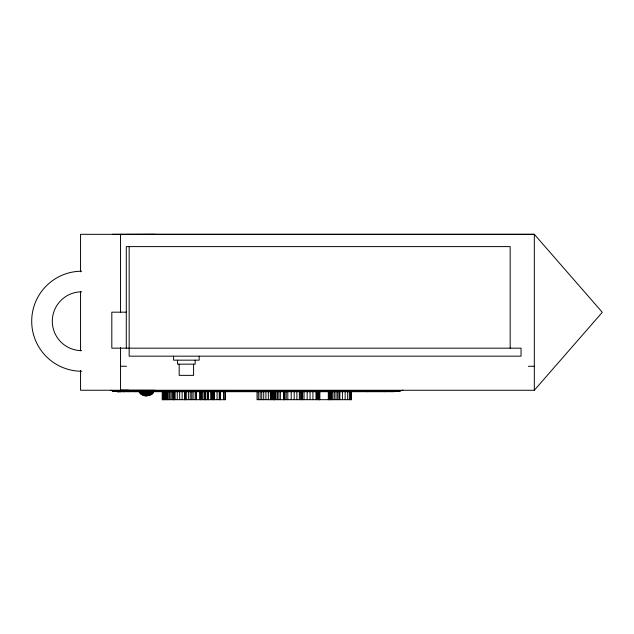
<?xml version="1.0" encoding="UTF-8"?>
<svg xmlns="http://www.w3.org/2000/svg" width="634" height="634" viewBox="0 0 634 634"><rect width="100%" height="100%" fill="white"/><g stroke="black" fill="none" stroke-linecap="round" stroke-linejoin="round"><path stroke-width="0.95" d="M128.583 390.275L120.547 390.251L120.547 347.567M80.558 370.51L80.558 390.251L534.319 390.275L534.319 234.318L80.558 234.318L80.558 271.82M214.213 391.685L214.316 391.012M149.109 392.367C148.372 397.898 141.509 395.537 139.314 392.375L153.515 392.375C152.897 396.519 138.196 395.679 148.039 395.64M534.319 390.275L602.3 312.293L534.319 234.318L112.551 234.318M152.921 392.367C149.521 397.486 141.968 396.266 138.917 391.463M238.265 391.685L238.907 391.012M140.122 391.463C142.721 395.418 148.205 397.566 151.97 393.548L152.39 393.548L146.414 393.318M152.707 391.463C150.726 394.697 144.726 398.239 143.72 392.367M147.793 391.463L146.414 392.375L146.414 395.782M262.008 391.685L263.181 391.012M148.689 391.352L146.414 392.375L145.035 391.463M285.181 391.685L286.869 391.012M110.926 390.235L112.733 391.012L117.932 391.685L393.619 391.685L400.173 391.012L402.875 390.1M307.522 391.685L309.717 391.012M328.8 391.685L331.471 391.012M348.771 391.685L351.894 391.012M367.221 391.685L370.755 391.012M383.942 391.685L387.857 391.012M144.005 393.143L146.414 392.993M143.855 392.747L146.414 392.668M120.547 234.469L154.981 234.318M144.956 395.64L141.762 394.499L150.749 394.499M143.49 395.204L149.608 395.204L148.673 395.204M126.594 312.182L111.814 312.182L111.814 348.169L521.045 348.169L521.045 356.165L129.162 356.165L129.162 246.602M120.547 366.254L126.491 366.254M528.384 366.278L534.319 366.278M117.869 391.685L112.733 391.012L400.173 391.012M139.314 392.375L139.916 392.367M140.851 393.841L150.171 394.023L148.768 393.318M151.978 393.841L150.409 393.785M146.414 394.142L148.372 394.142M225.522 399.682L162.201 399.682L162.256 391.685M120.547 390.251L154.981 390.275M153.008 392.367L153.515 392.375M148.847 391.511L150.821 391.685M121.823 391.519L123.662 391.685M117.116 391.352L113.637 391.012L118.685 391.685L112.733 391.012M118.851 391.519L120.587 391.685M147.896 391.511L149.64 391.685M119.612 391.685L113.637 391.012L118.724 391.685M146.454 391.455L148.332 391.685M145.915 391.463L147.627 391.685M116.323 391.012L121.062 391.685M114.984 391.012L116.83 391.281M120.658 391.012L124.843 391.685M126.459 391.012L129.891 391.685M133.457 391.012L135.985 391.685M150.171 394.023L148.689 393.548L140.439 393.548L142.159 394.499M141.588 391.012L143.229 391.685M165.252 391.012L166.235 391.685M189.669 391.012L190.121 391.685M510.172 348.169L510.172 246.602L126.285 246.602L126.285 348.169M351.26 391.685L351.26 399.682L257.039 399.682L257.039 391.685M351.117 391.685L351.117 399.682M350.998 391.685L350.998 399.682M350.832 391.685L350.832 399.682M350.412 391.685L350.412 399.682M349.382 391.685L349.382 399.682M347.646 391.685L347.646 399.682M345.158 391.685L345.158 399.682M342.408 391.685L342.408 399.682M339.872 391.685L339.872 399.682M339.047 391.685L339.047 399.682M337.676 391.685L337.676 399.682M336.028 391.685L336.028 399.682M334.316 391.685L334.316 399.682M332.787 391.685L332.787 399.682M331.661 391.685L331.661 399.682M331.305 391.685L331.305 399.682M331.162 391.685L331.162 399.682M330.48 391.685L330.48 399.682M329.902 391.685L329.902 399.682M329.284 391.685L329.284 399.682M328.729 391.685L328.729 399.682M328.317 391.685L328.317 399.682M319.758 391.685L319.758 399.682M319.631 391.685L319.631 399.682M319.433 391.685L319.433 399.682M318.957 391.685L318.957 399.682M318.284 391.685L318.284 399.682M317.491 391.685L317.491 399.682M316.683 391.685L316.683 399.682M315.978 391.685L315.978 399.682M312.919 391.685L312.919 399.682M310.058 391.685L310.058 399.682M307.173 391.685L307.173 399.682M304.035 391.685L304.035 399.682M302.584 391.685L302.584 399.682M302.291 391.685L302.291 399.682M301.467 391.685L301.467 399.682M300.397 391.685L300.397 399.682M299.367 391.685L299.367 399.682M296.878 391.685L296.878 399.682M294.192 391.685L294.192 399.682M291.204 391.685L291.204 399.682M287.82 391.685L287.82 399.682M286.211 391.685L286.211 399.682M284.825 391.685L284.825 399.682M284.547 391.685L284.547 399.682M284.238 391.685L284.238 399.682M283.858 391.685L283.858 399.682M283.517 391.685L283.517 399.682M280.371 391.685L280.371 399.682M278.873 391.685L278.873 399.682M277.47 391.685L277.47 399.682M276.044 391.685L276.044 399.682M274.863 391.685L274.863 399.682M274.76 391.685L274.76 399.682M274.419 391.685L274.522 399.682M274.181 391.685L274.181 399.682M274.054 391.685L274.054 399.682M273.262 391.685L273.262 399.682M272.374 391.685L272.374 399.682M271.693 391.685L271.693 399.682M270.805 391.685L270.805 399.682M270.338 391.685L270.425 399.682M268.317 391.685L268.317 399.682M265.931 391.685L265.931 399.682M263.712 391.685L263.712 399.682M261.747 391.685L261.747 399.682M260.122 391.685L260.122 399.682M258.307 391.685L258.307 399.682M225.522 391.685L225.435 399.682M224.745 391.685L224.745 399.682M223.509 391.685L223.509 399.682M220.006 391.685L220.006 399.682M219.253 391.685L219.253 399.682M217.066 391.685L217.066 399.682M214.546 391.685L214.546 399.682M214.292 391.685L214.205 399.682M213.531 391.685L213.531 399.682M212.263 391.685L212.311 399.682M212.136 391.685L212.136 399.682M211.685 391.685L211.685 399.682M210.718 391.685L210.718 399.682M208.428 391.685L208.428 399.682M208.317 391.685L208.317 399.682M207.968 391.685L207.968 399.682M207.445 391.685L207.445 399.682M205.725 391.685L205.725 399.682M204.901 391.685L204.901 399.682M204.766 391.685L204.766 399.682M203.997 391.685L203.997 399.682M202.294 391.685L202.294 399.682M201.612 391.685L201.612 399.682M201.303 391.685L201.303 399.682M200.796 391.685L200.796 399.682M200.249 391.685L200.249 399.682M199.813 391.685L199.813 399.682M199.179 356.165L199.179 360.167L173.589 360.167L173.589 356.165M196.397 391.685L196.397 399.682M196.271 391.685L196.358 399.682M195.185 360.167L195.185 364.162L177.583 364.162L177.583 360.167M195.177 391.685L195.177 399.682M193.584 364.162L193.584 375.36L179.184 375.36L179.184 364.162M193.085 391.685L193.085 399.682M191.737 391.685L191.737 399.682M190.192 391.685L190.192 399.682M188.385 391.685L188.385 399.682M186.293 391.685L186.293 399.682M185.485 391.685L185.485 399.682M185.183 391.685L185.183 399.682M184.486 391.685L184.486 399.682M182.132 391.685L182.132 399.682M179.668 391.685L179.668 399.682M177.266 391.685L177.266 399.682M175.119 391.685L175.119 399.682M173.93 391.685L173.93 399.682M173.898 391.685L173.898 399.682M173.676 391.685L173.676 399.682M173.502 391.685L173.502 399.682M173.272 391.685L173.272 399.682M172.218 391.685L172.218 399.682M170.918 391.685L170.918 399.682M169.587 391.685L169.587 399.682M168.224 391.685L168.224 399.682M167.455 391.685L167.463 399.682M167.233 391.685L167.233 399.682M166.797 391.685L166.797 399.682M165.632 391.685L165.632 399.682M165.046 391.685L165.046 399.682M164.254 391.685L164.254 399.682M163.287 391.685L163.287 399.682M163.009 391.685L163.009 399.682M120.547 234.318L120.547 312.166M80.558 291.561L80.558 350.768M81.715 371.247A50.015 50.015 0 0 1 31.7 321.232A50.015 50.015 0 0 1 81.715 271.217M81.715 350.642A29.41 29.41 0 0 1 52.305 321.232A29.41 29.41 0 0 1 81.715 291.822M220.434 399.682L220.434 391.685L220.378 399.682M205.099 399.682L205.099 391.685L205.02 399.682M184.882 399.682L184.882 391.685L184.859 399.682M162.605 399.682L162.605 391.685L162.542 399.682"/></g></svg>
